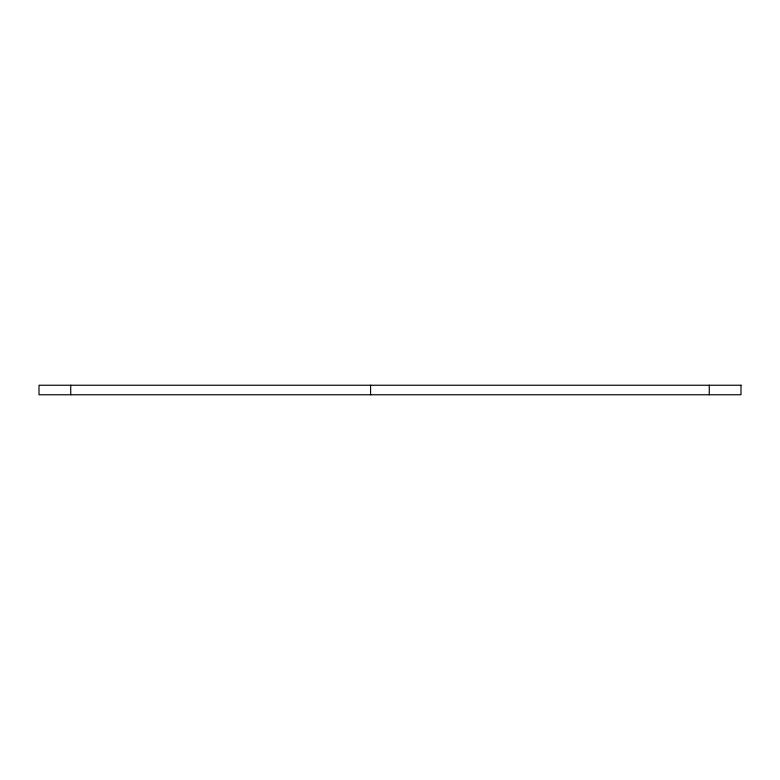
<?xml version="1.0" encoding="UTF-8"?>
<svg xmlns="http://www.w3.org/2000/svg" width="780" height="780" viewBox="0 0 780 780"><rect width="100%" height="100%" fill="white"/><g stroke="black" fill="none" stroke-linecap="round" stroke-linejoin="round"><path stroke-width="1.17" d="M709.274 385.242L709.274 394.758M370.568 385.242L370.568 394.758M70.727 385.242L70.727 394.758M741 385.242L39 385.242L39 394.758L741 394.758L741 385.242"/></g></svg>
